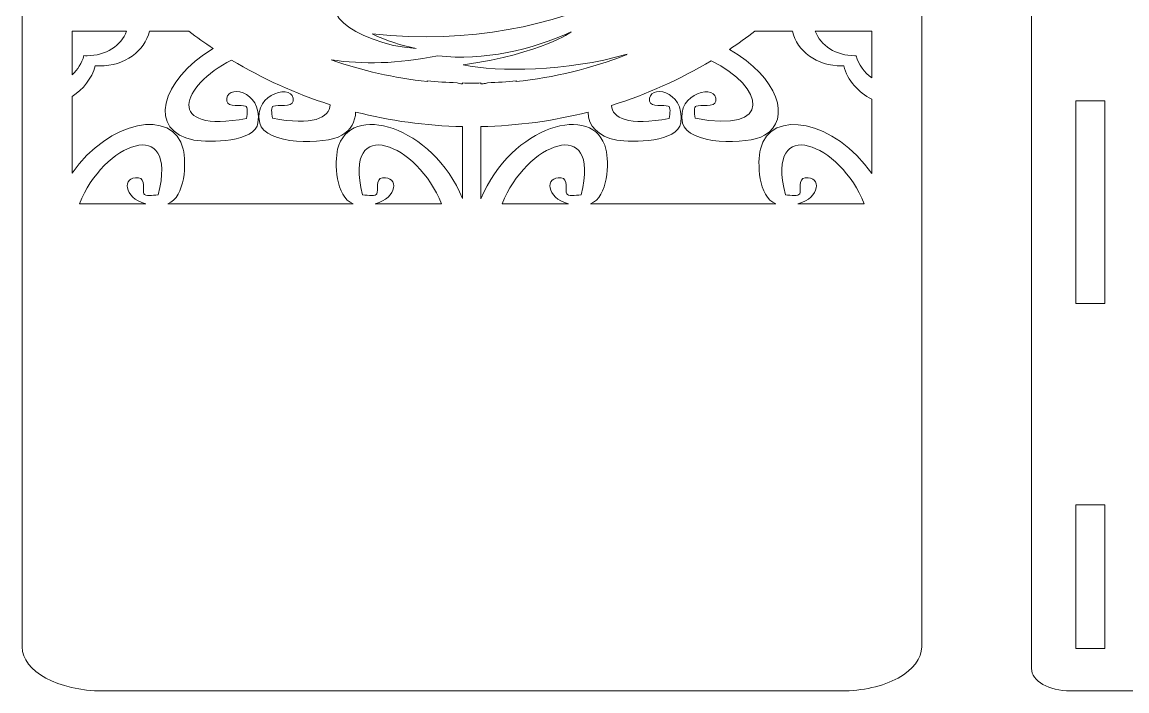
# Model space of a CAD drawing. Header units: millimetres. Extents: x -628 to 722, y -261 to 150.
# Drawn here: x -628 to -517.4, y -152.6 to -85.6 of the extents above; entities that cross this region are included whole.
import ezdxf

# ---------------------------------------------------------------- set-up
doc = ezdxf.new("R2010")
doc.units = ezdxf.units.MM
doc.header["$MEASUREMENT"] = 0
doc.layers.add('Layer 1', color=7, linetype='Continuous')

msp = doc.modelspace()

# ---------------------------------------------------------------- linework, layer by layer
at = {"layer": 'Layer 1', "lineweight": 9}
for points, knots in [([(-523.0693, -152.5962), (-523.0693, -152.5962), (-425.8473, -152.5962), (-425.8473, -152.5962), (-425.8473, -152.5962), (-424.8159, -152.5962), (-423.8267, -152.3601), (-423.0972, -151.9401), (-423.0972, -151.9401), (-422.3677, -151.5198), (-421.9583, -150.9496), (-421.9583, -150.3556), (-421.9583, -150.3556), (-421.9583, -150.3556), (-421.9583, 25.1628), (-421.9583, 25.1628), (-421.9583, 25.1628), (-421.9583, 25.7571), (-422.3677, 26.3272), (-423.0972, 26.7475), (-423.0972, 26.7475), (-423.8267, 27.1676), (-424.8159, 27.4036), (-425.8473, 27.4036), (-425.8473, 27.4036), (-425.8473, 27.4036), (-465.2318, 27.4036), (-465.2318, 27.4036), (-465.2318, 27.4036), (-465.2318, 27.4036), (-465.2318, 27.3837), (-465.2318, 27.3837), (-465.2318, 27.3837), (-469.2594, 25.5438), (-469.2667, 22.6032), (-474.1986, 22.6032), (-474.1986, 22.6032), (-474.1986, 22.6032), (-474.7179, 22.6032), (-474.7179, 22.6032), (-474.7179, 22.6032), (-479.6496, 22.6032), (-479.5362, 25.5438), (-483.6845, 27.3837), (-483.6845, 27.3837), (-483.6845, 27.3837), (-483.6845, 27.4036), (-483.6845, 27.4036), (-483.6845, 27.4036), (-483.6845, 27.4036), (-523.0693, 27.4036), (-523.0693, 27.4036), (-523.0693, 27.4036), (-524.1008, 27.4036), (-525.0897, 27.1676), (-525.8192, 26.7475), (-525.8192, 26.7475), (-526.5482, 26.3272), (-526.9582, 25.7571), (-526.9582, 25.1628), (-526.9582, 25.1628), (-526.9582, 25.1628), (-526.9582, -150.3556), (-526.9582, -150.3556), (-526.9582, -150.3556), (-526.9582, -151.5929), (-525.217, -152.5962), (-523.0693, -152.5962)], [0, 0, 0, 0, 0.05555556, 0.05555556, 0.05555556, 0.05555556, 0.11111111, 0.11111111, 0.11111111, 0.11111111, 0.16666667, 0.16666667, 0.16666667, 0.16666667, 0.22222222, 0.22222222, 0.22222222, 0.22222222, 0.27777778, 0.27777778, 0.27777778, 0.27777778, 0.33333333, 0.33333333, 0.33333333, 0.33333333, 0.38888889, 0.38888889, 0.38888889, 0.38888889, 0.44444444, 0.44444444, 0.44444444, 0.44444444, 0.5, 0.5, 0.5, 0.5, 0.55555556, 0.55555556, 0.55555556, 0.55555556, 0.61111111, 0.61111111, 0.61111111, 0.61111111, 0.66666667, 0.66666667, 0.66666667, 0.66666667, 0.72222222, 0.72222222, 0.72222222, 0.72222222, 0.77777778, 0.77777778, 0.77777778, 0.77777778, 0.83333333, 0.83333333, 0.83333333, 0.83333333, 0.88888889, 0.88888889, 0.88888889, 0.88888889, 1, 1, 1, 1]), ([(-619.8881, -152.5961), (-619.8881, -152.5961), (-546.0075, -152.5961), (-546.0075, -152.5961), (-546.0075, -152.5961), (-543.8699, -152.5961), (-541.8199, -152.1313), (-540.3084, -151.3034), (-540.3084, -151.3034), (-538.7969, -150.4754), (-537.9481, -149.3531), (-537.9481, -148.1825), (-537.9481, -148.1825), (-537.9481, -93.206), (-537.9481, -36.1297), (-537.9481, 18.8468), (-537.9481, 18.8468), (-537.9481, 19.0416), (-537.9831, 19.444), (-539.0223, 19.4311), (-539.0223, 19.4311), (-551.2415, 19.4311), (-563.4608, 19.4311), (-575.6801, 19.4311), (-575.6801, 19.4311), (-576.4413, 21.1925), (-579.4063, 23.206), (-582.9481, 23.206), (-582.9481, 23.206), (-586.4898, 23.206), (-589.4548, 21.1925), (-590.216, 19.4311), (-590.216, 19.4311), (-602.5955, 19.4311), (-614.9747, 19.4311), (-627.354, 19.4311), (-627.354, 19.4311), (-627.6946, 19.4364), (-627.9588, 19.3863), (-627.9476, 19.1647), (-627.9476, 19.1647), (-627.9476, 19.1647), (-627.9476, -148.1825), (-627.9476, -148.1825), (-627.9476, -148.1825), (-627.9476, -150.6201), (-624.3391, -152.5961), (-619.8881, -152.5961)], [0, 0, 0, 0, 0.07692308, 0.07692308, 0.07692308, 0.07692308, 0.15384615, 0.15384615, 0.15384615, 0.15384615, 0.23076923, 0.23076923, 0.23076923, 0.23076923, 0.30769231, 0.30769231, 0.30769231, 0.30769231, 0.38461538, 0.38461538, 0.38461538, 0.38461538, 0.46153846, 0.46153846, 0.46153846, 0.46153846, 0.53846154, 0.53846154, 0.53846154, 0.53846154, 0.61538462, 0.61538462, 0.61538462, 0.61538462, 0.69230769, 0.69230769, 0.69230769, 0.69230769, 0.76923077, 0.76923077, 0.76923077, 0.76923077, 0.84615385, 0.84615385, 0.84615385, 0.84615385, 1, 1, 1, 1])]:
    msp.add_open_spline(points, degree=3, knots=knots, dxfattribs=at)
at = {"layer": 'Layer 1', "color": 7, "lineweight": 9}
for points, knots in [([(-591.6727, -82.5951), (-592.5122, -82.5221), (-593.4183, -82.3717), (-594.4205, -82.1167), (-594.4205, -82.1167), (-590.176, -83.7291), (-585.7776, -84.9469), (-581.4399, -84.4931), (-581.4399, -84.4931), (-572.7695, -83.5862), (-564.2552, -78.4139), (-556.8678, -69.2288), (-556.8678, -69.2288), (-556.8678, -69.2288), (-557.5209, -69.2256), (-558.5891, -69.4079), (-558.5891, -69.4079), (-557.3613, -67.5052), (-556.1891, -65.8198), (-555.6813, -64.1011), (-555.6813, -64.1011), (-552.7877, -54.3055), (-556.2349, -49.2661), (-559.6065, -47.2943), (-559.6065, -47.2943), (-564.7049, -45.3153), (-574.3044, -48.0468), (-582.3717, -52.1266), (-582.3717, -52.1266), (-578.3803, -49.2993), (-574.0755, -45.8194), (-562.9445, -45.2759), (-562.9445, -45.2759), (-567.9826, -43.2619), (-574.0727, -44.8394), (-576.5954, -45.7103), (-576.5954, -45.7103), (-569.3504, -41.578), (-563.3577, -42.4516), (-558.8505, -45.4571), (-558.8505, -45.4571), (-555.3492, -47.791), (-552.97, -52.7495), (-552.97, -56.0421), (-552.97, -56.0421), (-552.97, -65.1421), (-558.9362, -75.2973), (-569.6512, -82.1663), (-569.6512, -82.1663), (-566.7255, -81.3813), (-562.0002, -79.5334), (-556.33, -72.899), (-556.33, -72.899), (-559.7362, -78.8835), (-573.1043, -88.96), (-592.929, -86.7954), (-592.929, -86.7954), (-591.5174, -87.4942), (-590.038, -87.9661), (-588.5337, -88.2494), (-588.5337, -88.2494), (-594.7305, -87.9588), (-600.0509, -83.1875), (-593.6388, -83.7796), (-593.6388, -83.7796), (-593.6388, -83.7796), (-601.8537, -79.2878), (-599.7711, -78.2726), (-599.7711, -78.2726), (-597.7258, -77.2756), (-591.8774, -82.4144), (-591.6727, -82.5951)], [0, 0, 0, 0, 0.05263158, 0.05263158, 0.05263158, 0.05263158, 0.10526316, 0.10526316, 0.10526316, 0.10526316, 0.15789474, 0.15789474, 0.15789474, 0.15789474, 0.21052632, 0.21052632, 0.21052632, 0.21052632, 0.26315789, 0.26315789, 0.26315789, 0.26315789, 0.31578947, 0.31578947, 0.31578947, 0.31578947, 0.36842105, 0.36842105, 0.36842105, 0.36842105, 0.42105263, 0.42105263, 0.42105263, 0.42105263, 0.47368421, 0.47368421, 0.47368421, 0.47368421, 0.52631579, 0.52631579, 0.52631579, 0.52631579, 0.57894737, 0.57894737, 0.57894737, 0.57894737, 0.63157895, 0.63157895, 0.63157895, 0.63157895, 0.68421053, 0.68421053, 0.68421053, 0.68421053, 0.73684211, 0.73684211, 0.73684211, 0.73684211, 0.78947368, 0.78947368, 0.78947368, 0.78947368, 0.84210526, 0.84210526, 0.84210526, 0.84210526, 0.89473684, 0.89473684, 0.89473684, 0.89473684, 1, 1, 1, 1]), ([(-583.8848, -96.0814), (-587.5699, -96.0084), (-591.153, -95.507), (-594.5864, -94.625), (-594.5864, -94.625), (-594.6087, -95.5944), (-595.0677, -96.4221), (-595.9764, -96.9585), (-595.9764, -96.9585), (-597.6237, -97.9316), (-603.6895, -97.9453), (-604.1839, -95.7283), (-604.1839, -95.7283), (-604.8743, -92.6272), (-600.5728, -91.7219), (-600.832, -93.5386), (-600.832, -93.5386), (-600.9255, -94.19), (-602.4289, -93.8909), (-602.803, -94.0268), (-602.803, -94.0268), (-603.0763, -94.1254), (-602.9854, -94.7173), (-602.9161, -95.2405), (-602.9161, -95.2405), (-598.9305, -96.0274), (-597.1855, -95.2226), (-597.1285, -93.8947), (-597.1285, -93.8947), (-600.6105, -92.7855), (-603.9179, -91.2787), (-606.9978, -89.4292), (-606.9978, -89.4292), (-612.0991, -92.0066), (-613.7827, -96.8176), (-605.5047, -95.2692), (-605.5047, -95.2692), (-605.4345, -94.7396), (-605.3343, -94.1274), (-605.6129, -94.0268), (-605.6129, -94.0268), (-605.9875, -93.8909), (-607.3784, -94.19), (-607.4726, -93.5386), (-607.4726, -93.5386), (-607.7227, -91.7952), (-603.8937, -92.3608), (-604.3568, -95.709), (-604.3568, -95.709), (-604.6215, -97.6253), (-609.1593, -97.7219), (-610.7633, -97.4312), (-610.7633, -97.4312), (-615.3795, -96.5958), (-614.1998, -91.469), (-608.8428, -88.2641), (-608.8428, -88.2641), (-609.6698, -87.714), (-610.4776, -87.1373), (-611.2666, -86.5371), (-611.2666, -86.5371), (-611.2666, -86.5371), (-615.2168, -86.5371), (-615.2168, -86.5371), (-615.2168, -86.5371), (-615.6941, -88.5208), (-617.6585, -90.0149), (-620.2212, -90.0149), (-620.2212, -90.0149), (-620.3611, -90.0149), (-620.5004, -90.0104), (-620.6379, -90.0015), (-620.6379, -90.0015), (-621.0001, -91.2783), (-621.8372, -92.3633), (-622.9479, -93.0574), (-622.9479, -93.0574), (-622.9479, -93.0574), (-622.9479, -100.7422), (-622.9479, -100.7422), (-622.9479, -100.7422), (-619.3148, -95.4968), (-612.8468, -94.1621), (-611.8353, -98.3597), (-611.8353, -98.3597), (-611.5232, -99.6524), (-611.5984, -103.1422), (-613.3886, -103.8093), (-613.3886, -103.8093), (-613.3886, -103.8093), (-594.8326, -103.8093), (-594.8326, -103.8093), (-594.8326, -103.8093), (-596.6218, -103.1409), (-596.6959, -99.6521), (-596.3848, -98.3597), (-596.3848, -98.3597), (-595.2253, -93.5482), (-586.8944, -96.0052), (-583.8848, -103.2922), (-583.8848, -103.2922), (-583.8848, -103.2922), (-583.8848, -96.0814), (-583.8848, -96.0814)], [0, 0, 0, 0, 0.03703704, 0.03703704, 0.03703704, 0.03703704, 0.07407407, 0.07407407, 0.07407407, 0.07407407, 0.11111111, 0.11111111, 0.11111111, 0.11111111, 0.14814815, 0.14814815, 0.14814815, 0.14814815, 0.18518519, 0.18518519, 0.18518519, 0.18518519, 0.22222222, 0.22222222, 0.22222222, 0.22222222, 0.25925926, 0.25925926, 0.25925926, 0.25925926, 0.2962963, 0.2962963, 0.2962963, 0.2962963, 0.33333333, 0.33333333, 0.33333333, 0.33333333, 0.37037037, 0.37037037, 0.37037037, 0.37037037, 0.40740741, 0.40740741, 0.40740741, 0.40740741, 0.44444444, 0.44444444, 0.44444444, 0.44444444, 0.48148148, 0.48148148, 0.48148148, 0.48148148, 0.51851852, 0.51851852, 0.51851852, 0.51851852, 0.55555556, 0.55555556, 0.55555556, 0.55555556, 0.59259259, 0.59259259, 0.59259259, 0.59259259, 0.62962963, 0.62962963, 0.62962963, 0.62962963, 0.66666667, 0.66666667, 0.66666667, 0.66666667, 0.7037037, 0.7037037, 0.7037037, 0.7037037, 0.74074074, 0.74074074, 0.74074074, 0.74074074, 0.77777778, 0.77777778, 0.77777778, 0.77777778, 0.81481481, 0.81481481, 0.81481481, 0.81481481, 0.85185185, 0.85185185, 0.85185185, 0.85185185, 0.88888889, 0.88888889, 0.88888889, 0.88888889, 0.92592593, 0.92592593, 0.92592593, 0.92592593, 1, 1, 1, 1]), ([(-622.9479, -90.8906), (-622.9479, -90.8906), (-622.9479, -86.5371), (-622.9479, -86.5371), (-622.9479, -86.5371), (-622.9479, -86.5371), (-617.5019, -86.5371), (-617.5019, -86.5371), (-617.5019, -86.5371), (-618.0128, -87.9528), (-619.5941, -88.9903), (-621.4567, -88.9903), (-621.4567, -88.9903), (-621.5641, -88.9903), (-621.6713, -88.9866), (-621.777, -88.9797), (-621.777, -88.9797), (-621.985, -89.7214), (-622.3969, -90.3798), (-622.9479, -90.8906)], [0, 0, 0, 0, 0.16666667, 0.16666667, 0.16666667, 0.16666667, 0.33333333, 0.33333333, 0.33333333, 0.33333333, 0.5, 0.5, 0.5, 0.5, 0.66666667, 0.66666667, 0.66666667, 0.66666667, 1, 1, 1, 1]), ([(-597.031, -89.4019), (-593.9187, -89.8672), (-590.3816, -89.8162), (-586.3668, -88.9929), (-586.3668, -88.9929), (-581.7445, -89.5289), (-576.9447, -88.391), (-573.0148, -86.5998), (-573.0148, -86.5998), (-573.0148, -86.5998), (-575.7782, -88.7104), (-583.8115, -89.9041), (-583.8115, -89.9041), (-580.2955, -90.6202), (-573.5315, -90.5932), (-567.4345, -88.8396), (-567.4345, -88.8396), (-567.468, -88.8629), (-567.5018, -88.8862), (-567.5348, -88.9098), (-567.5348, -88.9098), (-571.0094, -90.2649), (-574.7025, -91.1774), (-578.5443, -91.5753), (-578.5443, -91.5753), (-578.5269, -91.5504), (-578.5096, -91.5254), (-578.4925, -91.5002), (-578.4925, -91.5002), (-579.4476, -91.5997), (-580.4125, -91.6648), (-581.3846, -91.7), (-581.3846, -91.7), (-581.4575, -91.7291), (-581.5315, -91.7562), (-581.6063, -91.7812), (-581.6063, -91.7812), (-581.7536, -91.7858), (-581.9012, -91.7896), (-582.0489, -91.7926), (-582.0489, -91.7926), (-582.0489, -91.7926), (-582.0489, -91.7197), (-582.0489, -91.7197), (-582.0489, -91.7197), (-582.3401, -91.7267), (-582.6322, -91.7309), (-582.9251, -91.7309), (-582.9251, -91.7309), (-583.2459, -91.7309), (-583.5659, -91.7268), (-583.8848, -91.7187), (-583.8848, -91.7187), (-583.8848, -91.7187), (-583.8848, -91.792), (-583.8848, -91.792), (-583.8848, -91.792), (-583.9923, -91.7896), (-584.0998, -91.7868), (-584.2072, -91.7836), (-584.2072, -91.7836), (-584.2834, -91.7583), (-584.3588, -91.7308), (-584.4331, -91.7013), (-584.4331, -91.7013), (-585.4455, -91.6651), (-586.4496, -91.5959), (-587.4434, -91.4903), (-587.4434, -91.4903), (-587.4252, -91.5174), (-587.4067, -91.5442), (-587.388, -91.5711), (-587.388, -91.5711), (-590.7305, -91.2216), (-593.96, -90.4825), (-597.031, -89.4019)], [0, 0, 0, 0, 0.05, 0.05, 0.05, 0.05, 0.1, 0.1, 0.1, 0.1, 0.15, 0.15, 0.15, 0.15, 0.2, 0.2, 0.2, 0.2, 0.25, 0.25, 0.25, 0.25, 0.3, 0.3, 0.3, 0.3, 0.35, 0.35, 0.35, 0.35, 0.4, 0.4, 0.4, 0.4, 0.45, 0.45, 0.45, 0.45, 0.5, 0.5, 0.5, 0.5, 0.55, 0.55, 0.55, 0.55, 0.6, 0.6, 0.6, 0.6, 0.65, 0.65, 0.65, 0.65, 0.7, 0.7, 0.7, 0.7, 0.75, 0.75, 0.75, 0.75, 0.8, 0.8, 0.8, 0.8, 0.85, 0.85, 0.85, 0.85, 0.9, 0.9, 0.9, 0.9, 1, 1, 1, 1]), ([(-554.6282, -86.5371), (-555.4626, -87.1716), (-556.319, -87.7784), (-557.1955, -88.357), (-557.1955, -88.357), (-552.2485, -91.185), (-550.9737, -95.3614), (-553.6793, -96.9585), (-553.6793, -96.9585), (-555.3266, -97.9316), (-561.3925, -97.9453), (-561.8868, -95.7283), (-561.8868, -95.7283), (-562.5772, -92.6272), (-558.2756, -91.7219), (-558.5349, -93.5386), (-558.5349, -93.5386), (-558.6285, -94.19), (-560.1318, -93.8909), (-560.5059, -94.0268), (-560.5059, -94.0268), (-560.7793, -94.1254), (-560.6883, -94.7173), (-560.6191, -95.2405), (-560.6191, -95.2405), (-552.7319, -96.7977), (-553.6145, -92.1236), (-559.0033, -89.4914), (-559.0033, -89.4914), (-562.1133, -91.3479), (-565.4541, -92.8544), (-568.9707, -93.9572), (-568.9707, -93.9572), (-568.9431, -95.2523), (-567.2828, -96.0315), (-563.2076, -95.2692), (-563.2076, -95.2692), (-563.1374, -94.7396), (-563.0373, -94.1274), (-563.3158, -94.0268), (-563.3158, -94.0268), (-563.6904, -93.8909), (-565.0815, -94.19), (-565.1755, -93.5386), (-565.1755, -93.5386), (-565.4256, -91.7952), (-561.5967, -92.3608), (-562.0597, -95.709), (-562.0597, -95.709), (-562.3246, -97.6253), (-566.8622, -97.7219), (-568.4662, -97.4312), (-568.4662, -97.4312), (-570.3761, -97.0855), (-571.2937, -96.005), (-571.3341, -94.6301), (-571.3341, -94.6301), (-574.7715, -95.5118), (-578.359, -96.0126), (-582.0489, -96.0824), (-582.0489, -96.0824), (-582.0489, -96.0824), (-582.0489, -103.3145), (-582.0489, -103.3145), (-582.0489, -103.3145), (-579.0473, -96.0103), (-570.6988, -93.5426), (-569.5383, -98.3597), (-569.5383, -98.3597), (-569.2262, -99.6524), (-569.3013, -103.1422), (-571.0915, -103.8093), (-571.0915, -103.8093), (-571.0915, -103.8093), (-552.5355, -103.8093), (-552.5355, -103.8093), (-552.5355, -103.8093), (-554.3247, -103.1409), (-554.3988, -99.6521), (-554.0877, -98.3597), (-554.0877, -98.3597), (-553.0738, -94.1525), (-546.5761, -95.5039), (-542.948, -100.7818), (-542.948, -100.7818), (-542.948, -100.7818), (-542.948, -93.3338), (-542.948, -93.3338), (-542.948, -93.3338), (-544.3025, -92.6753), (-545.3375, -91.469), (-545.7545, -90.0119), (-545.7545, -90.0119), (-545.8108, -90.0131), (-545.8676, -90.0149), (-545.9242, -90.0149), (-545.9242, -90.0149), (-548.488, -90.0149), (-550.4149, -88.5208), (-550.8822, -86.5371), (-550.8822, -86.5371), (-550.8822, -86.5371), (-554.6282, -86.5371), (-554.6282, -86.5371)], [0, 0, 0, 0, 0.03703704, 0.03703704, 0.03703704, 0.03703704, 0.07407407, 0.07407407, 0.07407407, 0.07407407, 0.11111111, 0.11111111, 0.11111111, 0.11111111, 0.14814815, 0.14814815, 0.14814815, 0.14814815, 0.18518519, 0.18518519, 0.18518519, 0.18518519, 0.22222222, 0.22222222, 0.22222222, 0.22222222, 0.25925926, 0.25925926, 0.25925926, 0.25925926, 0.2962963, 0.2962963, 0.2962963, 0.2962963, 0.33333333, 0.33333333, 0.33333333, 0.33333333, 0.37037037, 0.37037037, 0.37037037, 0.37037037, 0.40740741, 0.40740741, 0.40740741, 0.40740741, 0.44444444, 0.44444444, 0.44444444, 0.44444444, 0.48148148, 0.48148148, 0.48148148, 0.48148148, 0.51851852, 0.51851852, 0.51851852, 0.51851852, 0.55555556, 0.55555556, 0.55555556, 0.55555556, 0.59259259, 0.59259259, 0.59259259, 0.59259259, 0.62962963, 0.62962963, 0.62962963, 0.62962963, 0.66666667, 0.66666667, 0.66666667, 0.66666667, 0.7037037, 0.7037037, 0.7037037, 0.7037037, 0.74074074, 0.74074074, 0.74074074, 0.74074074, 0.77777778, 0.77777778, 0.77777778, 0.77777778, 0.81481481, 0.81481481, 0.81481481, 0.81481481, 0.85185185, 0.85185185, 0.85185185, 0.85185185, 0.88888889, 0.88888889, 0.88888889, 0.88888889, 0.92592593, 0.92592593, 0.92592593, 0.92592593, 1, 1, 1, 1]), ([(-542.948, -86.5371), (-542.948, -86.5371), (-542.948, -91.2113), (-542.948, -91.2113), (-542.948, -91.2113), (-543.6933, -90.6728), (-544.2523, -89.8925), (-544.5083, -88.9878), (-544.5083, -88.9878), (-544.5516, -88.9889), (-544.5954, -88.9903), (-544.6391, -88.9903), (-544.6391, -88.9903), (-546.5025, -88.9903), (-548.0838, -87.9528), (-548.5949, -86.5371), (-548.5949, -86.5371), (-548.5949, -86.5371), (-542.948, -86.5371), (-542.948, -86.5371)], [0, 0, 0, 0, 0.16666667, 0.16666667, 0.16666667, 0.16666667, 0.33333333, 0.33333333, 0.33333333, 0.33333333, 0.5, 0.5, 0.5, 0.5, 0.66666667, 0.66666667, 0.66666667, 0.66666667, 1, 1, 1, 1]), ([(-615.5945, -103.8093), (-617.8359, -103.2358), (-617.9797, -101.0333), (-616.3286, -101.2117), (-616.3286, -101.2117), (-615.5759, -101.2921), (-615.9216, -102.4977), (-615.7654, -102.8222), (-615.7654, -102.8222), (-615.6482, -103.0633), (-614.9416, -102.9774), (-614.3304, -102.9161), (-614.3304, -102.9161), (-612.2724, -94.661), (-619.9414, -97.8405), (-622.2085, -103.8093), (-622.2085, -103.8093), (-622.2085, -103.8093), (-615.5945, -103.8093), (-615.5945, -103.8093)], [0, 0, 0, 0, 0.16666667, 0.16666667, 0.16666667, 0.16666667, 0.33333333, 0.33333333, 0.33333333, 0.33333333, 0.5, 0.5, 0.5, 0.5, 0.66666667, 0.66666667, 0.66666667, 0.66666667, 1, 1, 1, 1]), ([(-586.0117, -103.8093), (-586.0117, -103.8093), (-592.6246, -103.8093), (-592.6246, -103.8093), (-592.6246, -103.8093), (-590.3842, -103.2352), (-590.2406, -101.0333), (-591.8916, -101.2117), (-591.8916, -101.2117), (-592.6443, -101.2921), (-592.2985, -102.4977), (-592.4548, -102.8222), (-592.4548, -102.8222), (-592.5715, -103.0633), (-593.2781, -102.9774), (-593.8898, -102.9157), (-593.8898, -102.9157), (-595.9473, -94.661), (-588.2793, -97.8405), (-586.0117, -103.8093)], [0, 0, 0, 0, 0.16666667, 0.16666667, 0.16666667, 0.16666667, 0.33333333, 0.33333333, 0.33333333, 0.33333333, 0.5, 0.5, 0.5, 0.5, 0.66666667, 0.66666667, 0.66666667, 0.66666667, 1, 1, 1, 1]), ([(-573.2974, -103.8093), (-573.2974, -103.8093), (-579.9114, -103.8093), (-579.9114, -103.8093), (-579.9114, -103.8093), (-577.6445, -97.8405), (-569.9753, -94.661), (-572.0333, -102.9161), (-572.0333, -102.9161), (-572.6445, -102.9774), (-573.3511, -103.0633), (-573.4683, -102.8222), (-573.4683, -102.8222), (-573.6246, -102.4977), (-573.2788, -101.2921), (-574.0315, -101.2117), (-574.0315, -101.2117), (-575.6826, -101.0333), (-575.5389, -103.2358), (-573.2974, -103.8093)], [0, 0, 0, 0, 0.16666667, 0.16666667, 0.16666667, 0.16666667, 0.33333333, 0.33333333, 0.33333333, 0.33333333, 0.5, 0.5, 0.5, 0.5, 0.66666667, 0.66666667, 0.66666667, 0.66666667, 1, 1, 1, 1]), ([(-543.7146, -103.8093), (-543.7146, -103.8093), (-550.3275, -103.8093), (-550.3275, -103.8093), (-550.3275, -103.8093), (-548.0871, -103.2352), (-547.9437, -101.0333), (-549.5945, -101.2117), (-549.5945, -101.2117), (-550.3472, -101.2921), (-550.0014, -102.4977), (-550.1577, -102.8222), (-550.1577, -102.8222), (-550.2744, -103.0633), (-550.9811, -102.9774), (-551.5927, -102.9157), (-551.5927, -102.9157), (-553.6502, -94.661), (-545.9822, -97.8405), (-543.7146, -103.8093)], [0, 0, 0, 0, 0.16666667, 0.16666667, 0.16666667, 0.16666667, 0.33333333, 0.33333333, 0.33333333, 0.33333333, 0.5, 0.5, 0.5, 0.5, 0.66666667, 0.66666667, 0.66666667, 0.66666667, 1, 1, 1, 1])]:
    msp.add_open_spline(points, degree=3, knots=knots, dxfattribs=at)
at = {"layer": 'Layer 1', "color": 22, "lineweight": 9}
for points in [[(-519.6247, -113.7995), (-519.6247, -113.7995), (-519.6247, -93.4932), (-519.6247, -93.4932), (-519.6247, -93.4932), (-519.6247, -93.4932), (-522.5247, -93.4932), (-522.5247, -93.4932), (-522.5247, -93.4932), (-522.5247, -93.4932), (-522.5247, -113.7995), (-522.5247, -113.7995), (-522.5247, -113.7995), (-522.5247, -113.7995), (-519.6247, -113.7995), (-519.6247, -113.7995)], [(-522.5247, -133.9617), (-522.5247, -133.9617), (-522.5247, -148.3587), (-522.5247, -148.3587), (-522.5247, -148.3587), (-522.5247, -148.3587), (-519.6247, -148.3587), (-519.6247, -148.3587), (-519.6247, -148.3587), (-519.6247, -148.3587), (-519.6247, -133.9617), (-519.6247, -133.9617), (-519.6247, -133.9617), (-519.6247, -133.9617), (-522.5247, -133.9617), (-522.5247, -133.9617)]]:
    msp.add_open_spline(points, degree=3, knots=[0, 0, 0, 0, 0.2, 0.2, 0.2, 0.2, 0.4, 0.4, 0.4, 0.4, 0.6, 0.6, 0.6, 0.6, 1, 1, 1, 1], dxfattribs=at)

doc.saveas('drawing.dxf')
